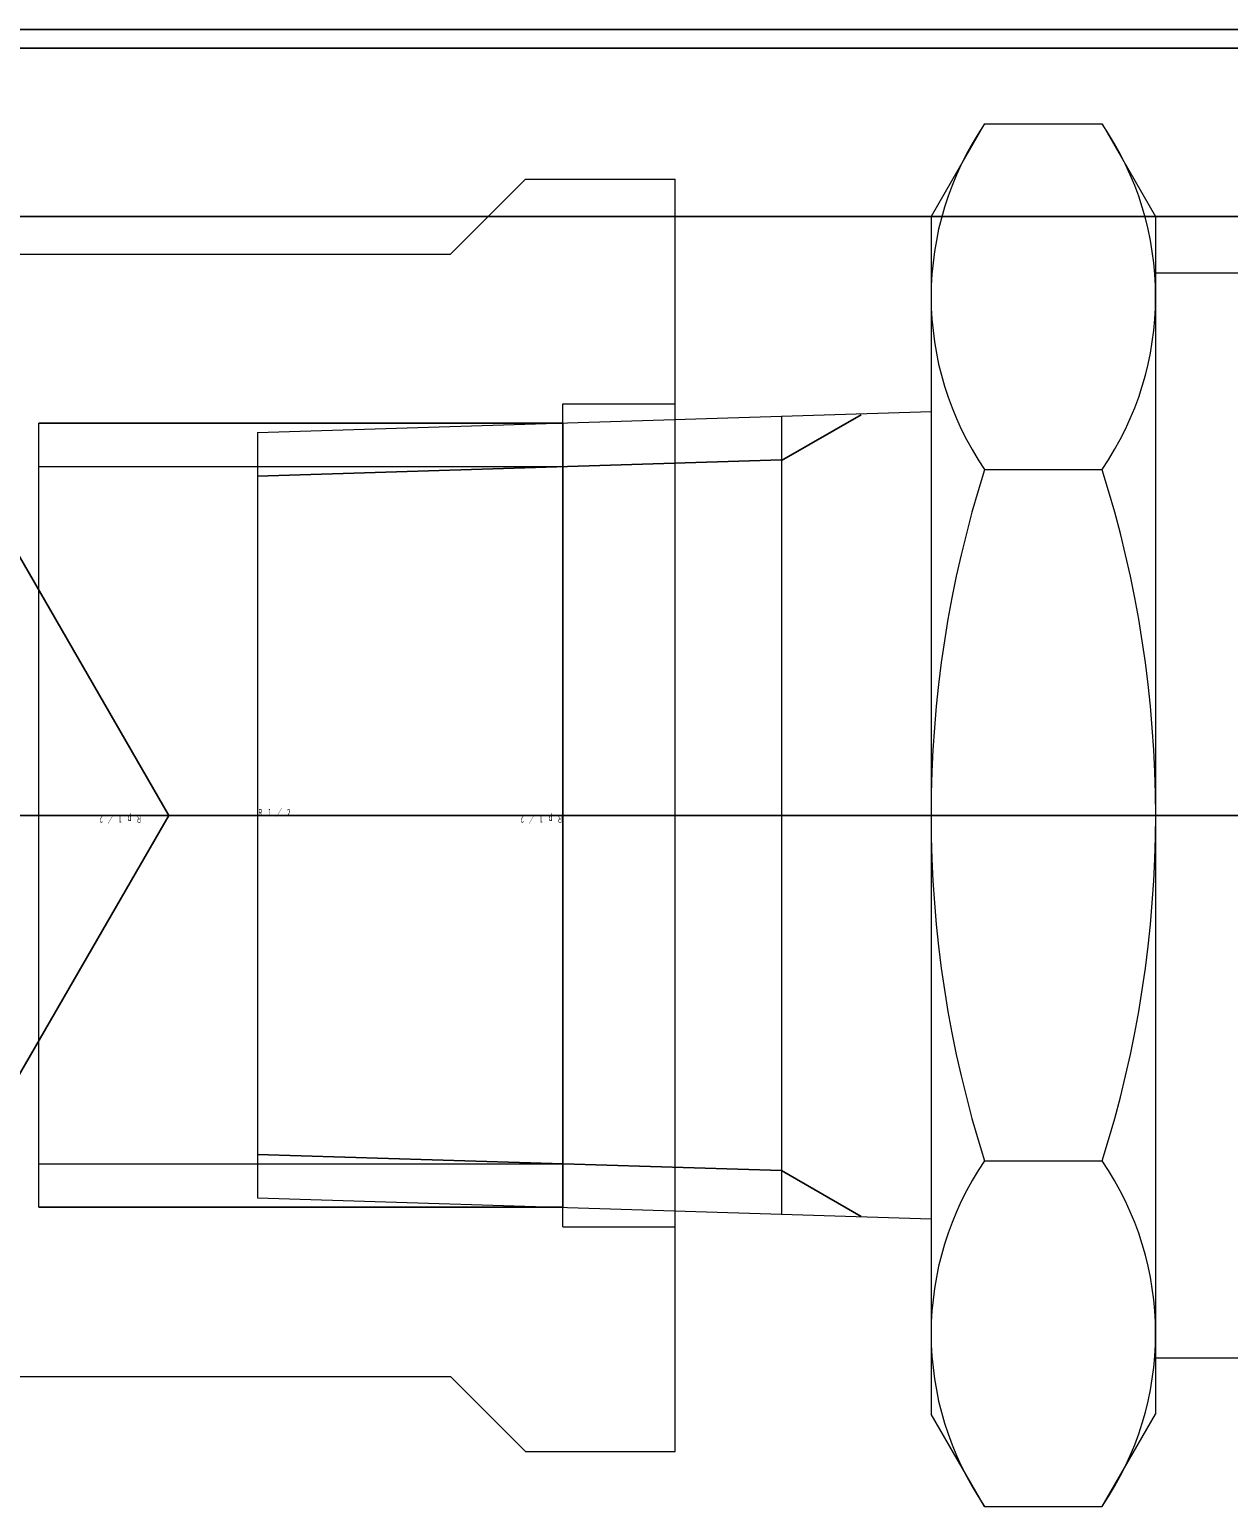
# Model space of a CAD drawing. Units: millimetres on the paper. Extents: x -385 to 0, y -594 to 267.
# Drawn here: x -330.712 to -327.508, y -71.761 to -67.814 of the extents above; entities that cross this region are included whole.
import ezdxf

# ---------------------------------------------------------------- set-up
doc = ezdxf.new("R2010")
doc.units = ezdxf.units.MM
for name, pattern in [('USER2', [6, 3, -1, 1, -1]), ('USER3', [8, 3, -1, 1, -1, 1, -1]), ('USER4', [8, 5, -3])]:
    doc.linetypes.add(name, pattern=pattern)
doc.layers.add('1_10', color=7, linetype='Continuous', lineweight=25)
doc.styles.add('ＭＳ ゴシック', font='')
doc.styles.get('ＭＳ ゴシック').set_extended_font_data('MS Gothic')

msp = doc.modelspace()

# ---------------------------------------------------------------- linework, layer by layer
at = {"layer": '1_10', "color": 190}
msp.add_line((-338.737, -67.814), (-265.637, -67.814), dxfattribs=at)
at = {"layer": '1_10', "color": 60}
for p, q in [((-263.187, -67.864), (-341.187, -67.864)), ((-341.187, -68.314), (-263.187, -68.314))]:
    msp.add_line(p, q, dxfattribs=at)
at = {"layer": '1_10', "color": 40, "lineweight": 13}
for p, q in [((-328.16, -68.066), (-328.303, -68.314)), ((-328.16, -68.066), (-327.846, -68.066)), ((-327.846, -68.066), (-327.703, -68.314)), ((-328.303, -68.314), (-328.303, -71.514)), ((-327.703, -68.314), (-327.703, -71.514)), ((-330.103, -68.891), (-328.303, -68.835)), ((-328.703, -68.848), (-328.703, -70.98)), ((-330.103, -68.891), (-330.103, -70.936)), ((-328.16, -68.99), (-327.846, -68.99)), ((-328.16, -70.837), (-327.846, -70.837)), ((-330.103, -70.936), (-328.303, -70.992)), ((-328.16, -71.761), (-328.303, -71.514)), ((-327.846, -71.761), (-327.703, -71.514)), ((-328.16, -71.761), (-327.846, -71.761))]:
    msp.add_line(p, q, dxfattribs=at)
at = {"layer": '1_10', "color": 4, "lineweight": 13}
for p, q in [((-329.387, -68.214), (-329.587, -68.414)), ((-329.387, -68.214), (-328.987, -68.214)), ((-328.987, -71.614), (-328.987, -68.214)), ((-331.206, -68.414), (-329.587, -68.414)), ((-327.703, -68.464), (-323.603, -68.464)), ((-327.703, -71.364), (-323.603, -71.364)), ((-331.206, -71.414), (-329.587, -71.414)), ((-329.387, -71.614), (-329.587, -71.414)), ((-329.387, -71.614), (-328.987, -71.614))]:
    msp.add_line(p, q, dxfattribs=at)
at = {"layer": '1_10', "color": 4}
for p, q in [((-331.263, -68.314), (-330.34, -69.914)), ((-330.34, -69.914), (-331.263, -71.514))]:
    msp.add_line(p, q, dxfattribs=at)
at = {"layer": '1_10', "color": 4, "linetype": 'USER4', "lineweight": 13}
for p, q in [((-329.287, -68.814), (-328.987, -68.814)), ((-329.287, -71.014), (-329.287, -68.814)), ((-330.687, -70.961), (-330.687, -68.866)), ((-330.687, -68.982), (-329.287, -68.982)), ((-330.687, -70.845), (-329.287, -70.845)), ((-329.287, -71.014), (-328.987, -71.014))]:
    msp.add_line(p, q, dxfattribs=at)
at = {"layer": '1_10', "color": 4, "linetype": 'USER4'}
for p, q in [((-330.687, -68.866), (-329.287, -68.866)), ((-330.687, -70.961), (-329.287, -70.961))]:
    msp.add_line(p, q, dxfattribs=at)
at = {"layer": '1_10', "color": 40, "linetype": 'USER3', "lineweight": 13}
msp.add_line((-329.287, -68.866), (-329.287, -70.961), dxfattribs=at)
at = {"layer": '1_10', "color": 40}
for p, q in [((-328.703, -68.966), (-328.49, -68.844)), ((-330.103, -69.008), (-328.703, -68.964)), ((-330.103, -70.82), (-328.703, -70.863)), ((-328.703, -70.863), (-328.49, -70.986))]:
    msp.add_line(p, q, dxfattribs=at)
at = {"layer": '1_10', "color": 4, "linetype": 'USER2'}
for p, q in [((-328.987, -69.914), (-333.637, -69.914)), ((-330.103, -69.914), (-323.603, -69.914))]:
    msp.add_line(p, q, dxfattribs=at)
at = {"layer": '1_10', "color": 40, "lineweight": 13}
for centre, radius, start, end in [((-327.485, -68.528), 0.8179, 145.6157, 214.3843), ((-328.521, -68.528), 0.8179, 325.6157, 34.3843), ((-325.246, -69.914), 3.0571, 162.412, 197.588), ((-330.76, -69.914), 3.0571, 342.4121, 17.5879), ((-327.485, -71.299), 0.8179, 145.6157, 214.3843), ((-328.521, -71.299), 0.8179, 325.6157, 34.3843)]:
    msp.add_arc(centre, radius, start, end, dxfattribs=at)

# ---------------------------------------------------------------- texts
at = {"layer": '1_10', "insert": (-330.103, -69.918), "char_height": 0.01833, "attachment_point": 7, "style": 'ＭＳ ゴシック'}
msp.add_mtext('\\T1.64;\\W0.6;Ｒ１／２', dxfattribs=at)
at = {"layer": '1_10', "color": 4, "char_height": 0.01833, "attachment_point": 7, "rotation": 180, "style": 'ＭＳ ゴシック'}
for insert in [(-330.412, -69.909), (-329.287, -69.909)]:
    msp.add_mtext('\\T1.64;\\W0.6;Ｒｐ１／２', dxfattribs=dict(at, insert=insert))

doc.saveas('drawing.dxf')
